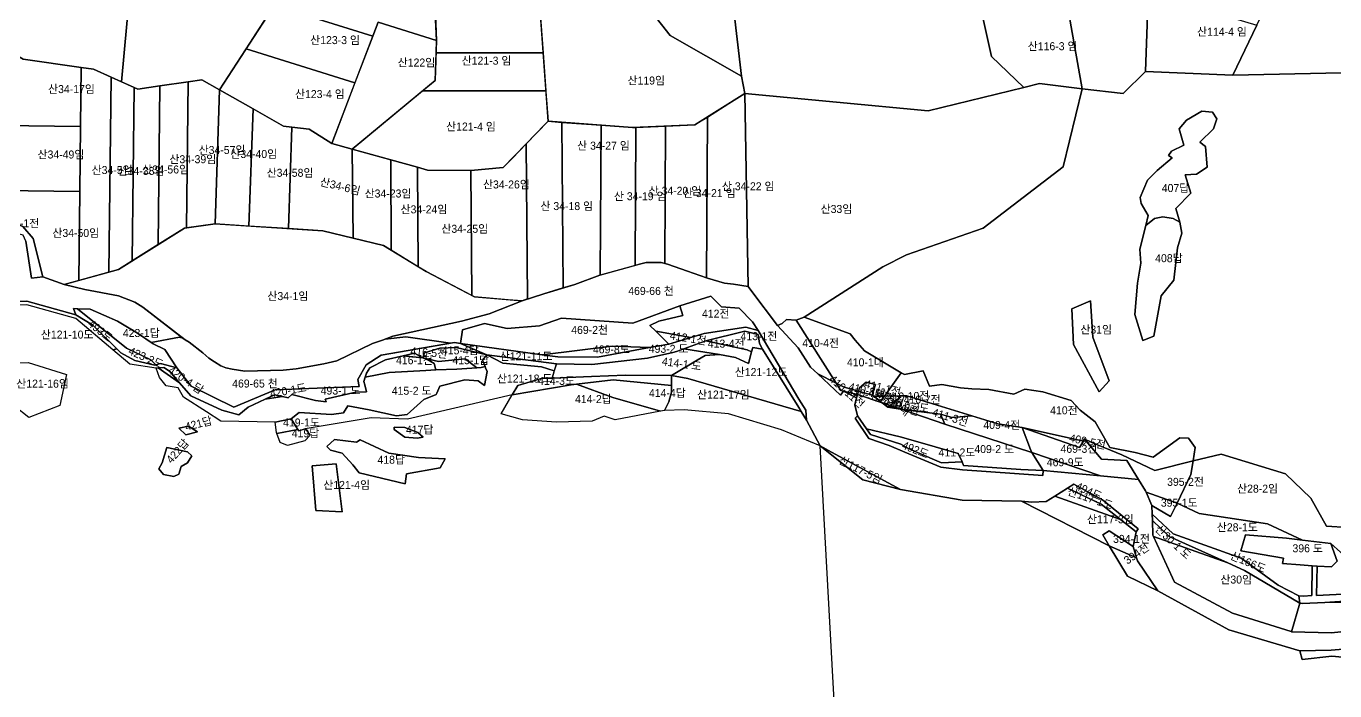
# Model space of a CAD drawing. Header units: metres. Extents: x 245462 to 249549, y 373212 to 377851.
# Drawn here: x 247073 to 247891, y 376159 to 376575 of the extents above; entities that cross this region are included whole.
import ezdxf

# ---------------------------------------------------------------- set-up
doc = ezdxf.new("R2010")
doc.units = ezdxf.units.M
doc.layers.add('00_지번', color=6, linetype='Continuous')
doc.layers.add('00_지적', color=6, linetype='Continuous')
doc.styles.get("Standard").update_dxf_attribs({"font": ''})
doc.styles.get('Standard').set_extended_font_data('Gulim')

msp = doc.modelspace()

# ---------------------------------------------------------------- linework, layer by layer
at = {"layer": '00_지적', "linetype": 'Continuous'}
for points in [[(247173.65, 376686.22), (247181.98, 376701.39), (247185.89, 376705.36), (247195.3, 376701.66), (247212.95, 376688.34), (247226.57, 376686.22), (247256.99, 376678.96), (247242.77, 376610.41), (247194.06, 376535.18), (247182.98, 376541.44), (247174.5, 376540.2), (247156.87, 376537.63), (247142.95, 376535.59), (247140.7, 376536.62), (247132.84, 376540.2), (247139.18, 376610.71), (247173.65, 376686.22)], [(247576.29, 376705.92), (247652.42, 376638.82), (247656.25, 376601.97), (247670.23, 376584.09), (247676.64, 376556.11), (247696.76, 376536.74), (247636.89, 376522.14), (247522.38, 376532.98), (247520.21, 376543.84), (247515.35, 376586.58), (247534.47, 376688.65), (247556.18, 376696.31), (247558.76, 376699.59), (247563.38, 376698.34), (247576.29, 376705.92)], [(247059.83, 376663.26), (247099.08, 376672.67), (247095.71, 376665.73), (247097.09, 376660.42), (247125.63, 376679.39), (247141.8, 376691.59), (247153.68, 376697.83), (247166.23, 376699.93), (247165.14, 376692.4), (247166.55, 376688.93), (247173.65, 376686.22), (247139.18, 376610.71), (247132.84, 376540.2), (247126.33, 376543.16), (247115.38, 376548.16), (247107.65, 376549.24), (247071.36, 376554.34), (247059.23, 376561.53), (247018.87, 376585.46), (247059.83, 376663.26)], [(247527.98, 376688.37), (247534.47, 376688.65), (247515.35, 376586.58), (247520.21, 376543.84), (247475.81, 376569.12), (247456.35, 376593.9), (247459.57, 376601.31), (247453.3, 376621.2), (247448.14, 376629.38), (247441.53, 376638.06), (247434.53, 376651.1), (247435.61, 376661.41), (247435.32, 376665.36), (247447.7, 376667.56), (247470.05, 376664.43), (247504.97, 376676.36), (247510.73, 376682.48), (247527.98, 376688.37)], [(247926.94, 376684.55), (247929.38, 376683.35), (247932.06, 376683.32), (247940.02, 376683.22), (247947.95, 376681.4), (247952.9, 376683.51), (247965.36, 376606.95), (247895.25, 376545.84), (247827.39, 376544.38), (247857.56, 376607.45), (247882.76, 376685.06), (247895.61, 376684.87), (247895.11, 376680.5), (247897.69, 376672.21), (247899.93, 376664.6), (247904.8, 376668.09), (247907.46, 376671.56), (247917.88, 376676.48), (247926.94, 376684.55)], [(247409.37, 376663.41), (247417.18, 376665.67), (247418.14, 376647.58), (247422.3, 376640.24), (247421.83, 376635.41), (247423.99, 376630.68), (247431.32, 376630.78), (247446.82, 376618.28), (247449.94, 376613.41), (247456.35, 376593.9), (247475.81, 376569.12), (247520.21, 376543.84), (247522.38, 376532.98), (247491.2, 376513.22), (247452.28, 376511.62), (247399.38, 376515.5), (247393.59, 376596.2), (247409.37, 376663.41)], [(247725.77, 376578.15), (247721.77, 376623.06), (247774.45, 376593.76), (247772.81, 376546.7), (247758.82, 376532.86), (247733.23, 376535.92), (247725.77, 376578.15)], [(247228.26, 376588), (247242.77, 376610.41), (247329, 376582.13), (247329.71, 376566.1), (247293.17, 376577.45), (247289.82, 376568.67), (247228.26, 376588)], [(247665.75, 376589.81), (247722.74, 376591.06), (247725.77, 376578.15), (247733.23, 376535.92), (247706.52, 376539.13), (247696.76, 376536.74), (247676.64, 376556.11), (247670.23, 376584.09), (247665.75, 376589.81)], [(247778.7, 376594.9), (247842.39, 376575.73), (247827.39, 376544.38), (247772.81, 376546.7), (247774.45, 376593.76), (247778.7, 376594.9)], [(247210.65, 376560.81), (247228.26, 376588), (247289.82, 376568.67), (247278.71, 376539.5), (247210.65, 376560.81)], [(247328.95, 376583.28), (247394.52, 376583.3), (247396.31, 376558.35), (247329.41, 376558.33), (247329.71, 376566.1), (247328.95, 376583.28)], [(247264.26, 376501.6), (247293.17, 376577.45), (247329.71, 376566.1), (247328.75, 376541.04), (247277.04, 376498.05), (247264.26, 376501.6)], [(247059.23, 376561.53), (247071.36, 376554.34), (247107.65, 376549.24), (247107.24, 376512.35), (247058.67, 376512.89), (247059.23, 376561.53)], [(247194.06, 376535.18), (247210.65, 376560.81), (247278.71, 376539.5), (247264.26, 376501.6), (247250.1, 376510.6), (247239.36, 376511.9), (247234.1, 376512.54), (247215.03, 376523.32), (247194.06, 376535.18)], [(247398.01, 376534.57), (247320.94, 376534.55), (247328.75, 376541.04), (247329.41, 376558.33), (247396.31, 376558.35), (247398.01, 376534.57)], [(247107.65, 376549.24), (247115.38, 376548.16), (247126.33, 376543.16), (247124.89, 376421.2), (247106.18, 376415.93), (247106.79, 376471.68), (247107.24, 376512.35), (247107.65, 376549.24)], [(247126.33, 376543.16), (247140.7, 376536.62), (247139.44, 376428.21), (247131, 376422.93), (247124.89, 376421.2), (247126.33, 376543.16)], [(247899.1, 376261.43), (247885.98, 376262.25), (247876.14, 376279.91), (247860.33, 376295.1), (247820, 376307.25), (247802.58, 376303.25), (247803.9, 376311.48), (247799.68, 376317.29), (247794.25, 376317.5), (247777.59, 376305.49), (247766.41, 376308.46), (247750.46, 376311.49), (247741.23, 376327.57), (247732.05, 376334.77), (247726.42, 376340.92), (247708.65, 376346.37), (247697.31, 376347.96), (247690.43, 376344.86), (247674.92, 376347.88), (247664.18, 376348.16), (247657.09, 376348.74), (247645.55, 376350.96), (247637.79, 376349.92), (247633.79, 376359.54), (247622.07, 376357.06), (247620.02, 376358.29), (247597.11, 376372.04), (247591.38, 376378.55), (247588.22, 376382.5), (247559.54, 376392.93), (247608.53, 376424.42), (247623.42, 376431.91), (247671.28, 376448.78), (247721.38, 376487.05), (247733.23, 376535.92), (247758.82, 376532.86), (247772.81, 376546.7), (247827.39, 376544.38), (247895.25, 376545.84)], [(247140.7, 376536.62), (247142.95, 376535.59), (247156.87, 376537.63), (247155.78, 376438.43), (247139.44, 376428.21), (247140.7, 376536.62)], [(247156.87, 376537.63), (247174.5, 376540.2), (247173.5, 376448.92), (247172.29, 376448.76), (247155.78, 376438.43), (247156.87, 376537.63)], [(247174.5, 376540.2), (247182.98, 376541.44), (247194.06, 376535.18), (247191.3, 376451.39), (247173.5, 376448.92), (247174.5, 376540.2)], [(247194.06, 376535.18), (247215.03, 376523.32), (247212.43, 376450), (247191.3, 376451.39), (247194.06, 376535.18)], [(247277.04, 376498.05), (247320.94, 376534.55), (247398.01, 376534.57), (247398.04, 376534.21), (247399.38, 376515.5), (247399.38, 376515.5), (247385.77, 376501.46), (247371.42, 376486.66), (247351.06, 376484.73), (247324, 376484.99), (247317.77, 376486.73), (247301.19, 376491.34), (247277.04, 376498.05)], [(247522.38, 376532.98), (247636.89, 376522.14), (247696.76, 376536.74), (247706.52, 376539.13), (247733.23, 376535.92), (247721.38, 376487.05), (247671.28, 376448.78), (247623.42, 376431.91), (247608.53, 376424.42), (247559.54, 376392.93), (247554.44, 376391.14), (247548.5, 376391.58), (247545.62, 376389.03), (247542.9, 376387.76), (247526.69, 376409), (247524.53, 376412.19), (247522.38, 376532.98)], [(247498.51, 376417.57), (247499.04, 376518.19), (247512.32, 376526.61), (247522.38, 376532.98), (247524.53, 376412.19), (247515.33, 376413.6), (247509.7, 376414.22), (247499.14, 376417.35), (247498.51, 376417.57)], [(247215.03, 376523.32), (247234.1, 376512.54), (247239.36, 376511.9), (247237.13, 376448.38), (247212.43, 376450), (247215.03, 376523.32)], [(247472.32, 376426.61), (247472.78, 376512.46), (247481.93, 376512.84), (247491.2, 376513.22), (247495.19, 376515.75), (247499.04, 376518.19), (247498.51, 376417.57), (247473.98, 376426.21), (247472.32, 376426.61)], [(247794.26, 376452.37), (247791.81, 376460.89), (247801.08, 376470.61), (247797.68, 376482.06), (247804.63, 376482.52), (247811.33, 376486.89), (247810.29, 376499.67), (247806.72, 376502.44), (247815.2, 376510.82), (247817.47, 376517.02), (247814.7, 376521.16), (247807.95, 376521.88), (247798.34, 376516.27), (247793.82, 376510.89), (247796.71, 376500.69), (247789.02, 376496.94), (247787.17, 376494.11), (247789.49, 376492.75), (247780.17, 376484.67), (247774.14, 376478.76), (247769.45, 376467.88), (247770.02, 376464.07), (247774.39, 376456.63), (247772.97, 376450.3), (247769.35, 376435.48), (247769.83, 376426.87), (247767.82, 376414.23), (247766.1, 376394.63), (247771.1, 376378.33), (247778.07, 376381.06), (247782.48, 376406.3), (247790.57, 376416.22), (247792.84, 376436.31), (247795.47, 376445.54), (247794.26, 376452.37)], [(247772.97, 376450.3), (247774.39, 376456.63), (247770.02, 376464.07), (247769.45, 376467.88), (247774.14, 376478.76), (247780.17, 376484.67), (247789.49, 376492.75), (247787.17, 376494.11), (247789.02, 376496.94), (247796.71, 376500.69), (247793.82, 376510.89), (247798.34, 376516.27), (247807.95, 376521.88), (247814.7, 376521.16), (247817.47, 376517.02), (247815.2, 376510.82), (247806.72, 376502.44), (247810.29, 376499.67), (247811.33, 376486.89), (247804.63, 376482.52), (247797.68, 376482.06), (247801.08, 376470.61), (247791.81, 376460.89), (247794.26, 376452.37), (247790.17, 376454.79), (247783.53, 376455.67), (247778.44, 376454.8), (247772.97, 376450.3)], [(247058.67, 376512.89), (247107.24, 376512.35), (247106.79, 376471.68), (247058.2, 376472.22), (247058.67, 376512.89)], [(247239.36, 376511.9), (247250.1, 376510.6), (247264.26, 376501.6), (247277.04, 376498.05), (247277.55, 376442.38), (247258.7, 376446.96), (247237.13, 376448.38), (247239.36, 376511.9)], [(247408.86, 376411.27), (247396.83, 376407.68), (247383.19, 376403.21), (247386.58, 376404.39), (247385.77, 376501.46), (247397.46, 376513.52), (247399.38, 376515.5), (247408.02, 376514.87), (247408.86, 376411.27)], [(247408.86, 376411.27), (247408.02, 376514.87), (247432.57, 376513.07), (247432.06, 376419.34), (247431.77, 376419.26), (247416.17, 376413.44), (247408.86, 376411.27)], [(247453.9, 376425.34), (247432.06, 376419.34), (247432.57, 376513.07), (247452.28, 376511.62), (247454.35, 376511.7), (247453.9, 376425.34)], [(247472.32, 376426.61), (247470.06, 376427.16), (247460.72, 376427.15), (247456.58, 376426.08), (247453.9, 376425.34), (247454.35, 376511.7), (247472.78, 376512.46), (247472.32, 376426.61)], [(247351.71, 376406.59), (247351.06, 376484.73), (247371.42, 376486.66), (247377.12, 376492.53), (247385.77, 376501.46), (247386.58, 376404.39), (247383.19, 376403.21), (247374.49, 376403.94), (247353.42, 376405.69), (247351.71, 376406.59)], [(247277.04, 376498.05), (247301.19, 376491.34), (247301.33, 376434.85), (247296.51, 376437.77), (247277.55, 376442.38), (247277.04, 376498.05)], [(247301.19, 376491.34), (247317.77, 376486.73), (247318.29, 376424.57), (247301.33, 376434.85), (247301.19, 376491.34)], [(247351.06, 376484.73), (247351.71, 376406.59), (247323.29, 376421.54), (247318.29, 376424.57), (247317.77, 376486.73), (247324, 376484.99), (247351.06, 376484.73)], [(247052.69, 376431.87), (247052.51, 376468.04), (247061.04, 376467.58), (247067.62, 376462.52), (247067.52, 376451.26), (247071.22, 376449.66), (247077.52, 376442.28), (247083.59, 376418.18), (247076.49, 376417.34), (247073.04, 376440.53), (247071.42, 376444.2), (247068.11, 376445.22), (247056.42, 376430.39), (247052.69, 376431.87)], [(247106.79, 376471.68), (247106.18, 376415.93), (247097.08, 376413.36), (247083.59, 376418.18), (247077.52, 376442.28), (247071.22, 376449.66), (247067.52, 376451.26), (247067.62, 376462.52), (247061.04, 376467.58), (247058.15, 376467.74), (247058.2, 376472.22), (247106.79, 376471.68)], [(247772.97, 376450.3), (247778.44, 376454.8), (247783.53, 376455.67), (247790.17, 376454.79), (247794.26, 376452.37), (247795.47, 376445.54), (247792.84, 376436.31), (247790.57, 376416.22), (247782.48, 376406.3), (247778.07, 376381.06), (247771.1, 376378.33), (247766.1, 376394.63), (247767.82, 376414.23), (247769.83, 376426.87), (247769.35, 376435.48), (247772.97, 376450.3)], [(247383.19, 376403.21), (247362.68, 376395.03), (247345.28, 376390.43), (247302.4, 376381.11), (247295.97, 376378.66), (247289.66, 376376.54), (247267.3, 376365.71), (247259.2, 376363.77), (247242.02, 376360.7), (247233.88, 376359.94), (247209.98, 376359.29), (247201.94, 376360.51), (247197.99, 376361.32), (247194.86, 376362.52), (247190.97, 376365.16), (247187.38, 376367.37), (247183.57, 376370.68), (247175.18, 376377.38), (247172.64, 376378.74), (247146.21, 376399.37), (247141.25, 376402.38), (247130.93, 376406.26), (247109.82, 376410.31), (247097.08, 376413.36), (247131, 376422.93), (247172.29, 376448.76), (247191.3, 376451.39), (247258.7, 376446.96), (247296.51, 376437.77), (247323.29, 376421.54), (247353.42, 376405.69), (247383.19, 376403.21)], [(247073.04, 376440.53), (247076.49, 376417.34), (247083.59, 376418.18), (247097.08, 376413.36), (247109.82, 376410.31), (247130.93, 376406.26), (247141.25, 376402.38), (247146.21, 376399.37), (247171.07, 376379.97), (247168.98, 376380.5), (247151.37, 376377.16)], [(247338.39, 376376.74), (247310.58, 376380.8), (247297.59, 376379.28), (247302.4, 376381.11), (247345.28, 376390.43), (247362.68, 376395.03), (247383.19, 376403.21), (247396.83, 376407.68), (247416.17, 376413.44), (247431.77, 376419.26), (247456.58, 376426.08), (247460.72, 376427.15), (247470.06, 376427.16), (247473.98, 376426.21), (247499.14, 376417.35), (247509.7, 376414.22), (247515.33, 376413.6), (247524.53, 376412.19), (247526.69, 376409), (247542.9, 376387.76), (247555.73, 376373.79), (247563.34, 376361.82), (247567.94, 376357.54), (247582.19, 376344.28), (247584.05, 376346.74), (247592.25, 376342.63), (247591.04, 376338.21), (247592.73, 376331.38), (247591.25, 376329.82), (247599.82, 376317.08), (247612.6, 376312.68), (247622.35, 376308.65), (247644.89, 376299.22), (247658.35, 376297.53), (247708.72, 376294.08), (247708.77, 376297.13), (247744.69, 376293.71), (247768.4, 376291.46), (247772.86, 376284.3), (247773.15, 376283.62), (247776.82, 376275.22), (247777.01, 376269.72), (247777.14, 376265.86), (247777.46, 376256.76), (247790.91, 376227.29), (247827.09, 376207.91), (247863.8, 376196.33), (247864.06, 376196.32), (247888.95, 376195.53), (247931.76, 376200.17)], [(247130, 376373.11), (247127.49, 376372.63), (247104.25, 376392.2), (247073.55, 376400.77), (247057.28, 376400.47), (247056.19, 376400.2), (247046.38, 376396.71), (247030.6, 376388.63), (247029.18, 376390.1), (247045.28, 376398.3), (247056.19, 376402.22), (247057.55, 376402.67), (247073.63, 376402.97), (247104.22, 376394.49), (247114.98, 376387.92), (247130, 376373.11)], [(247151.37, 376377.16), (247142.81, 376382.94), (247130.37, 376390.61), (247113.19, 376398.07), (247105.36, 376398.32), (247102.84, 376398.4), (247104.22, 376394.49), (247073.63, 376402.97), (247057.55, 376402.67)], [(247903.85, 376185.96), (247888.91, 376184.72), (247869.31, 376184.43), (247824.88, 376197.47), (247780.42, 376221.95), (247767.88, 376240.53), (247767.24, 376242.55), (247765, 376249.62), (247766.95, 376258.73), (247768.28, 376260.66), (247745.97, 376278.78), (247728.04, 376288.54), (247724.07, 376286.07), (247716.06, 376281.01), (247710.81, 376277.7), (247701.85, 376277.33), (247695.38, 376277.92), (247658.27, 376278.66), (247619.64, 376285.33), (247576.62, 376308.65), (247569.54, 376312.59), (247560.84, 376328.56), (247560.52, 376334.8), (247556.19, 376341.65), (247530.65, 376384.73), (247527.15, 376390.01), (247518.88, 376398.58), (247507.79, 376399.56), (247501.16, 376406.07), (247481.86, 376400.03), (247452.31, 376389.34), (247407.81, 376392.37), (247394.05, 376387.63), (247373.84, 376386), (247359.72, 376389.16), (247346, 376385.02), (247344.7, 376376.64), (247340.87, 376377.18), (247338.39, 376376.74)], [(247481.86, 376400.03), (247501.16, 376406.07), (247507.79, 376399.56), (247518.88, 376398.58), (247527.15, 376390.01), (247530.65, 376384.73), (247523.01, 376386.72), (247496.99, 376382.75), (247488.6, 376380.27), (247466.72, 376384.19), (247462.98, 376387.88), (247468.61, 376390.42), (247483.66, 376394.09), (247481.86, 376400.03)], [(247743.88, 376346.26), (247750.02, 376353.17), (247739.94, 376380.52), (247738.45, 376403.28), (247726.75, 376398.26), (247727.81, 376375.9), (247743.88, 376346.26)], [(247743.88, 376346.26), (247727.81, 376375.9), (247726.75, 376398.26), (247738.45, 376403.28), (247739.94, 376380.52), (247750.02, 376353.17), (247743.88, 376346.26)], [(247105.36, 376398.32), (247135.9, 376373.55), (247151.18, 376366.3), (247154.2, 376363.22), (247153.69, 376363.09), (247141.1, 376365.93), (247132.49, 376370.66), (247114.98, 376387.92), (247104.22, 376394.49), (247102.84, 376398.4), (247105.36, 376398.32)], [(247154.2, 376363.22), (247151.18, 376366.3), (247135.9, 376373.55), (247105.36, 376398.32), (247113.19, 376398.07), (247130.37, 376390.61), (247142.81, 376382.94), (247152.52, 376376.38), (247159.86, 376372.75), (247167.36, 376361.36), (247157.27, 376364.06), (247154.2, 376363.22)], [(247481.86, 376400.03), (247483.66, 376394.09), (247468.61, 376390.42), (247462.98, 376387.88), (247466.72, 376384.19), (247474.83, 376376.19), (247462.72, 376373.97), (247439.46, 376374.93), (247395.69, 376369.52), (247344.7, 376376.64), (247346, 376385.02), (247359.72, 376389.16), (247373.84, 376386), (247394.05, 376387.63), (247407.81, 376392.37), (247452.31, 376389.34), (247481.86, 376400.03)], [(247361.11, 376369.54), (247344.7, 376376.64), (247395.69, 376369.52), (247405.53, 376368.15), (247430.32, 376368.04), (247462.72, 376373.97), (247474.83, 376376.19), (247488.6, 376380.27), (247496.99, 376382.75), (247523.01, 376386.72), (247530.65, 376384.73), (247556.19, 376341.65), (247560.52, 376334.8), (247560.84, 376328.56), (247557.59, 376334.11), (247556.19, 376336.51), (247533.49, 376373.03), (247531.61, 376376.59), (247530.72, 376382.21), (247522.44, 376384.2), (247498.07, 376378.32), (247484.19, 376373.19), (247479.68, 376371.52), (247477.45, 376371.01), (247461.57, 376367.42), (247426.78, 376363.39), (247404.65, 376363.92), (247361.11, 376369.54)], [(247542.9, 376387.76), (247545.62, 376389.03), (247548.5, 376391.58), (247554.44, 376391.14), (247579.49, 376351.71), (247567.94, 376357.54), (247563.34, 376361.82), (247555.73, 376373.79), (247542.9, 376387.76)], [(247559.54, 376392.93), (247588.22, 376382.5), (247591.38, 376378.55), (247597.11, 376372.04), (247620.02, 376358.29), (247609.6, 376343.67), (247602.97, 376343.6), (247602.04, 376344.33), (247604.04, 376350.89), (247598.21, 376352.47), (247593.97, 376348.91), (247593.37, 376346.74), (247584.41, 376349.24), (247579.49, 376351.71), (247554.44, 376391.14), (247559.54, 376392.93)], [(247151.37, 376377.16), (247168.98, 376380.5), (247171.07, 376379.97), (247172.64, 376378.74), (247175.18, 376377.38), (247183.57, 376370.68), (247187.38, 376367.37), (247190.97, 376365.16), (247194.86, 376362.52), (247197.99, 376361.32), (247201.94, 376360.51), (247209.98, 376359.29), (247233.88, 376359.94), (247242.02, 376360.7), (247259.2, 376363.77), (247267.3, 376365.71), (247289.66, 376376.54), (247295.97, 376378.66), (247297.59, 376379.28), (247310.58, 376380.8), (247338.39, 376376.74), (247295.16, 376369.17), (247285.69, 376363.12), (247280.43, 376354.05), (247281.28, 376349.59), (247228.85, 376347.51), (247203.12, 376336.65), (247176.42, 376349.83), (247167.36, 376361.36), (247159.86, 376372.75), (247152.52, 376376.38), (247151.37, 376377.16)], [(247466.72, 376384.19), (247488.6, 376380.27), (247474.83, 376376.19), (247466.72, 376384.19)], [(247498.07, 376378.32), (247523.76, 376372.56), (247526.62, 376371.37), (247524.77, 376364.12), (247516.48, 376367.8), (247506.49, 376369.68), (247484.19, 376373.19), (247498.07, 376378.32)], [(247498.07, 376378.32), (247522.44, 376384.2), (247530.72, 376382.21), (247531.61, 376376.59), (247533.49, 376373.03), (247527.32, 376374.1), (247526.62, 376371.37), (247523.76, 376372.56), (247498.07, 376378.32)], [(247127.49, 376372.63), (247130, 376373.11), (247132.49, 376370.66), (247141.1, 376365.93), (247153.69, 376363.09), (247154.2, 376363.22), (247157.27, 376364.06), (247167.36, 376361.36), (247176.42, 376349.83), (247203.12, 376336.65), (247228.85, 376347.51), (247281.28, 376349.59), (247280.43, 376354.05), (247285.69, 376363.12), (247295.16, 376369.17), (247340.87, 376377.18), (247344.7, 376376.64), (247361.11, 376369.54), (247341.96, 376373.98), (247331.73, 376373.62), (247322.18, 376370.73), (247321.05, 376367.57), (247315.88, 376370.44), (247308.84, 376368.82), (247297.86, 376366.29), (247288.05, 376361.29), (247285.85, 376358), (247285.13, 376355.51), (247284.35, 376352.84), (247284.84, 376350.74), (247285.89, 376346.26), (247279.17, 376346.13), (247260.08, 376341.7), (247260.68, 376339.99), (247254.16, 376340.88), (247239.34, 376344.55), (247237.08, 376342.57), (247233.43, 376343.35), (247228.4, 376344.44), (247222.58, 376341.74), (247211.94, 376336.8), (247206.24, 376331.92), (247195.45, 376334.85), (247176.11, 376343.77), (247169.04, 376351.91), (247162.76, 376359.16), (247159.18, 376361.44), (247155.82, 376361.23), (247154.44, 376361.15), (247138.08, 376363.72), (247127.49, 376372.63)], [(247321.05, 376367.57), (247308.84, 376368.82), (247315.88, 376370.44), (247321.05, 376367.57)], [(247321.05, 376367.57), (247322.18, 376370.73), (247331.73, 376373.62), (247341.96, 376373.98), (247361.11, 376369.54), (247358.43, 376366.22), (247360.03, 376362.21), (247357.5, 376361.45), (247354.81, 376361.3), (247347.59, 376367.05), (247330.85, 376365.25), (247321.05, 376367.57)], [(247395.69, 376369.52), (247439.46, 376374.93), (247462.72, 376373.97), (247430.32, 376368.04), (247405.53, 376368.15), (247395.69, 376369.52)], [(247484.19, 376373.19), (247506.49, 376369.68), (247497.5, 376369.03), (247492.67, 376366.17), (247476.56, 376356.62), (247447.75, 376356.77), (247426.58, 376355.83), (247401.89, 376354.9), (247404.65, 376363.92), (247426.78, 376363.39), (247461.57, 376367.42), (247477.45, 376371.01), (247479.68, 376371.52), (247484.19, 376373.19)], [(247526.62, 376371.37), (247527.32, 376374.1), (247533.49, 376373.03), (247556.19, 376336.51), (247557.59, 376334.11), (247486.84, 376354.66), (247476.56, 376356.62), (247492.67, 376366.17), (247497.5, 376369.03), (247506.49, 376369.68), (247516.48, 376367.8), (247524.77, 376364.12), (247526.62, 376371.37)], [(247098.52, 376357.13), (247094.25, 376337.85), (247074.87, 376330.2), (247056.7, 376344.52), (247052.9, 376338.69), (247044.28, 376351.91), (247045.66, 376357.56), (247046.24, 376363.65), (247074.51, 376364.58), (247098.52, 376357.13)], [(247360.03, 376362.21), (247360.39, 376361.3), (247361.3, 376359.01), (247359.6, 376350.28), (247355.79, 376353.14), (247347.36, 376353.84), (247331.82, 376349.89), (247329.88, 376345.53), (247329.45, 376344.57), (247321.7, 376341.57), (247311.43, 376332.19), (247304.67, 376331.3), (247287.57, 376335.15), (247274.29, 376337.5), (247271.46, 376333.29), (247264.13, 376332.08), (247243.9, 376333.39), (247238.76, 376329.35), (247228.85, 376327.35), (247194.97, 376327.91), (247185.98, 376333.72), (247171.59, 376343.01), (247168.14, 376348.78), (247160.69, 376349.97), (247156.48, 376355.2), (247154.44, 376361.15), (247155.82, 376361.23), (247169.04, 376351.91), (247176.11, 376343.77), (247195.45, 376334.85), (247206.24, 376331.92), (247211.94, 376336.8), (247222.58, 376341.74), (247233.43, 376343.35), (247237.08, 376342.57), (247239.34, 376344.55), (247254.16, 376340.88), (247260.68, 376339.99), (247260.08, 376341.7), (247279.17, 376346.13), (247285.89, 376346.26), (247284.84, 376350.74), (247284.35, 376352.84), (247285.13, 376355.51), (247300.09, 376358.33), (247322.93, 376359.65), (247329.22, 376360.17), (247342.35, 376360.6), (247354.81, 376361.3), (247357.5, 376361.45), (247360.03, 376362.21)], [(247403.31, 376359.53), (247401.89, 376354.9), (247395.87, 376354.84), (247380.46, 376350.27), (247377.05, 376344.37), (247311.57, 376329.28), (247288.8, 376329.98), (247247.55, 376323.27), (247243.57, 376321.99), (247243.03, 376322.81), (247238.76, 376329.35), (247243.9, 376333.39), (247264.13, 376332.08), (247271.46, 376333.29), (247274.29, 376337.5), (247287.57, 376335.15), (247304.67, 376331.3), (247311.43, 376332.19), (247321.7, 376341.57), (247329.45, 376344.57), (247329.88, 376345.53), (247331.82, 376349.89), (247347.36, 376353.84), (247355.79, 376353.14), (247359.6, 376350.28), (247361.3, 376359.01), (247360.39, 376361.3), (247360.03, 376362.21), (247358.43, 376366.22), (247361.11, 376369.54), (247371.23, 376364.19), (247395.26, 376361.99), (247403.31, 376359.53)], [(247321.05, 376367.57), (247325.05, 376365.93), (247328.22, 376364.1), (247329.22, 376360.17), (247322.93, 376359.65), (247300.09, 376358.33), (247285.13, 376355.51), (247285.85, 376358), (247288.05, 376361.29), (247297.86, 376366.29), (247308.84, 376368.82), (247321.05, 376367.57)], [(247354.81, 376361.3), (247342.35, 376360.6), (247329.22, 376360.17), (247328.22, 376364.1), (247325.05, 376365.93), (247321.05, 376367.57), (247330.85, 376365.25), (247347.59, 376367.05), (247354.81, 376361.3)], [(247403.31, 376359.53), (247395.26, 376361.99), (247371.23, 376364.19), (247361.11, 376369.54), (247404.65, 376363.92), (247403.31, 376359.53)], [(247155.82, 376361.23), (247159.18, 376361.44), (247162.76, 376359.16), (247169.04, 376351.91), (247155.82, 376361.23)], [(247476.56, 376356.62), (247476.59, 376350.19), (247440.11, 376353.81), (247417.11, 376351.07), (247413.76, 376350.67), (247377.05, 376344.37), (247380.46, 376350.27), (247395.87, 376354.84), (247401.89, 376354.9), (247426.58, 376355.83), (247447.75, 376356.77), (247476.56, 376356.62)], [(247476.59, 376350.19), (247476.6, 376346.15), (247474.85, 376340.1), (247472.08, 376334.62), (247469.68, 376334.16), (247439.97, 376342.68), (247417.11, 376351.07), (247440.11, 376353.81), (247476.59, 376350.19)], [(247476.59, 376350.19), (247476.56, 376356.62), (247486.84, 376354.66), (247557.59, 376334.11), (247560.84, 376328.56), (247569.54, 376312.59), (247545.39, 376322.52), (247512.17, 376332.56), (247484.45, 376335.15), (247472.08, 376334.62), (247474.85, 376340.1), (247476.6, 376346.15), (247476.59, 376350.19)], [(247579.49, 376351.71), (247582.37, 376347.16), (247584.05, 376346.74), (247582.19, 376344.28), (247567.94, 376357.54), (247579.49, 376351.71)], [(247802.58, 376303.25), (247778.59, 376297.1), (247758, 376306.93), (247739.32, 376314.54), (247734.52, 376316.84), (247733.99, 376315.44), (247695.68, 376324.11), (247680.57, 376326.29), (247664.18, 376331.33), (247623.54, 376343.81), (247619.1, 376343.77), (247609.6, 376343.67), (247620.02, 376358.29), (247622.07, 376357.06), (247633.79, 376359.54), (247637.79, 376349.92), (247645.55, 376350.96), (247657.09, 376348.74), (247664.18, 376348.16), (247674.92, 376347.88), (247690.43, 376344.86), (247697.31, 376347.96), (247708.65, 376346.37), (247726.42, 376340.92), (247732.05, 376334.77), (247741.23, 376327.57), (247750.46, 376311.49), (247766.41, 376308.46), (247777.59, 376305.49), (247794.25, 376317.5), (247799.68, 376317.29), (247803.9, 376311.48), (247802.58, 376303.25)], [(247377.05, 376344.37), (247413.76, 376350.67), (247417.11, 376351.07), (247439.97, 376342.68), (247469.68, 376334.16), (247441.3, 376328.72), (247434.4, 376331.08), (247427.01, 376327.94), (247404.64, 376327.44), (247383.43, 376328.76), (247370.16, 376332.47), (247377.05, 376344.37)], [(247593.37, 376346.74), (247592.78, 376344.58), (247584.05, 376346.74), (247582.37, 376347.16), (247579.49, 376351.71), (247584.41, 376349.24), (247593.37, 376346.74)], [(247592.78, 376344.58), (247592.25, 376342.63), (247584.05, 376346.74), (247592.78, 376344.58)], [(247593.37, 376346.74), (247602.04, 376344.33), (247602.97, 376343.6), (247607.18, 376340.27), (247608.14, 376339.52), (247592.78, 376344.58), (247593.37, 376346.74)], [(247593.37, 376346.74), (247593.97, 376348.91), (247598.21, 376352.47), (247604.04, 376350.89), (247602.04, 376344.33), (247593.37, 376346.74)], [(247233.43, 376343.35), (247222.58, 376341.74), (247228.4, 376344.44), (247233.43, 376343.35)], [(247592.78, 376344.58), (247608.14, 376339.52), (247611.77, 376336.65), (247620.7, 376335.21), (247647.46, 376326.17), (247701.73, 376308.33), (247708.77, 376297.13), (247694.88, 376297.84), (247659.1, 376300.26), (247658.12, 376302.44), (247655.7, 376307.83), (247634.86, 376313.8), (247619.43, 376318.14), (247598.44, 376323.08), (247592.73, 376331.38), (247591.04, 376338.21), (247592.25, 376342.63), (247592.78, 376344.58)], [(247609.6, 376343.67), (247607.18, 376340.27), (247602.97, 376343.6), (247609.6, 376343.67)], [(247609.6, 376343.67), (247619.1, 376343.77), (247619.4, 376343.06), (247613.14, 376337.8), (247608.14, 376339.52), (247607.18, 376340.27), (247609.6, 376343.67)], [(247608.14, 376339.52), (247613.14, 376337.8), (247611.77, 376336.65), (247608.14, 376339.52)], [(247613.14, 376337.8), (247620.7, 376335.21), (247611.77, 376336.65), (247613.14, 376337.8)], [(247619.1, 376343.77), (247623.54, 376343.81), (247664.18, 376331.33), (247651.95, 376330.22), (247644.72, 376332.25), (247620.7, 376335.21), (247613.14, 376337.8), (247619.4, 376343.06), (247619.1, 376343.77)], [(247228.85, 376327.35), (247238.76, 376329.35), (247243.03, 376322.81), (247229.8, 376320.34), (247229.6, 376320.88), (247228.85, 376327.35)], [(247598.44, 376323.08), (247600.86, 376319.57), (247619.95, 376313.61), (247624.73, 376310.91), (247630.39, 376308.3), (247645.2, 376302.01), (247658.12, 376302.44), (247659.1, 376300.26), (247694.88, 376297.84), (247708.77, 376297.13), (247708.72, 376294.08), (247658.35, 376297.53), (247644.89, 376299.22), (247622.35, 376308.65), (247612.6, 376312.68), (247599.82, 376317.08), (247591.25, 376329.82), (247592.73, 376331.38), (247598.44, 376323.08)], [(247644.72, 376332.25), (247647.46, 376326.17), (247620.7, 376335.21), (247644.72, 376332.25)], [(247664.18, 376331.33), (247680.57, 376326.29), (247695.68, 376324.11), (247700.91, 376310.18), (247701.73, 376308.33), (247647.46, 376326.17), (247644.72, 376332.25), (247651.95, 376330.22), (247664.18, 376331.33)], [(247172.93, 376319.45), (247180.25, 376321.4), (247174.59, 376324.78), (247168.75, 376323.51), (247172.93, 376319.45)], [(247172.93, 376319.45), (247168.75, 376323.51), (247174.59, 376324.78), (247180.25, 376321.4), (247172.93, 376319.45)], [(247243.03, 376322.81), (247243.57, 376321.99), (247247.55, 376323.27), (247250.64, 376319.16), (247247.39, 376315.73), (247236.51, 376312.78), (247231.94, 376314.6), (247229.8, 376320.34), (247243.03, 376322.81)], [(247317.61, 376317.43), (247321.4, 376318.01), (247318.07, 376320.88), (247309.98, 376324.07), (247303.21, 376324.28), (247303.15, 376322.85), (247309.8, 376317.91), (247317.61, 376317.43)], [(247317.61, 376317.43), (247309.8, 376317.91), (247303.15, 376322.85), (247303.21, 376324.28), (247309.98, 376324.07), (247318.07, 376320.88), (247321.4, 376318.01), (247317.61, 376317.43)], [(247598.44, 376323.08), (247619.43, 376318.14), (247634.86, 376313.8), (247655.7, 376307.83), (247658.12, 376302.44), (247645.2, 376302.01), (247630.39, 376308.3), (247624.73, 376310.91), (247619.95, 376313.61), (247600.86, 376319.57), (247598.44, 376323.08)], [(247733.99, 376315.44), (247731.63, 376311.52), (247695.68, 376324.11), (247733.99, 376315.44)], [(247733.99, 376315.44), (247734.52, 376316.84), (247745.29, 376304.31), (247761.04, 376303.29), (247768.4, 376291.46), (247744.69, 376293.71), (247701.73, 376308.33), (247700.91, 376310.18), (247695.68, 376324.11), (247731.63, 376311.52), (247733.99, 376315.44)], [(247310.03, 376288.68), (247281.3, 376295.7), (247277.39, 376300.57), (247270.76, 376307.95), (247263.35, 376309.89), (247261.05, 376312.21), (247266.01, 376316.59), (247279.75, 376314.85), (247282.03, 376316.34), (247299.94, 376307.98), (247318.43, 376305.28), (247335.08, 376304.32), (247331.89, 376298.8), (247310.84, 376294.96), (247310.03, 376288.68)], [(247310.03, 376288.68), (247310.84, 376294.96), (247331.89, 376298.8), (247335.08, 376304.32), (247318.43, 376305.28), (247299.94, 376307.98), (247282.03, 376316.34), (247279.75, 376314.85), (247266.01, 376316.59), (247261.05, 376312.21), (247263.35, 376309.89), (247270.76, 376307.95), (247277.39, 376300.57), (247281.3, 376295.7), (247310.03, 376288.68)], [(247569.54, 376312.59), (247576.62, 376308.65), (247619.64, 376285.33), (247596.17, 376291.23), (247569.54, 376312.59)], [(247569.54, 376312.59), (247596.17, 376291.23), (247619.64, 376285.33), (247658.27, 376278.66), (247695.38, 376277.92), (247750.15, 376250.07), (247761.5, 376230.96), (247780.42, 376221.95), (247824.88, 376197.47), (247869.31, 376184.43), (247870.64, 376178.94), (247889.23, 376180.99), (247911.6, 376178.88)], [(247908.23, 375959.51), (247849.82, 375971.55), (247783.33, 375968.41), (247715.92, 375980.29), (247670.96, 376011.89), (247627.14, 376068.3), (247671.82, 376102.52), (247676.74, 376122.55), (247650.57, 376127.71), (247579.86, 376122.69), (247569.54, 376312.59)], [(247802.58, 376303.25), (247801.2, 376294.57), (247792.52, 376276.75), (247773.15, 376283.62), (247772.86, 376284.3), (247768.4, 376291.46), (247761.04, 376303.29), (247745.29, 376304.31), (247734.52, 376316.84), (247739.32, 376314.54), (247758, 376306.93), (247778.59, 376297.1), (247802.58, 376303.25)], [(247165.56, 376293.43), (247158.99, 376294.53), (247156.09, 376298.19), (247158.24, 376301.97), (247161.24, 376311.41), (247174.03, 376308.78), (247176.73, 376306.36), (247174.12, 376301.87), (247170.2, 376299.59), (247168.57, 376294.9), (247165.56, 376293.43)], [(247165.56, 376293.43), (247168.57, 376294.9), (247170.2, 376299.59), (247174.12, 376301.87), (247176.73, 376306.36), (247174.03, 376308.78), (247161.24, 376311.41), (247158.24, 376301.97), (247156.09, 376298.19), (247158.99, 376294.53), (247165.56, 376293.43)], [(247701.73, 376308.33), (247744.69, 376293.71), (247708.77, 376297.13), (247701.73, 376308.33)], [(247792.52, 376276.75), (247801.2, 376294.57), (247802.58, 376303.25), (247820, 376307.25), (247860.33, 376295.1), (247876.14, 376279.91), (247885.98, 376262.25), (247899.1, 376261.43), (247914.85, 376260.78), (247904.66, 376252.91), (247905.33, 376249.08), (247942.09, 376247.08), (247944.56, 376244.94), (247950.69, 376239.61), (247952.82, 376237.76), (247900.65, 376240.56), (247888.63, 376251.43), (247870.93, 376253.49), (247849.05, 376263.69), (247806.41, 376270.33), (247792.52, 376276.75)], [(247270.67, 376271.25), (247254.27, 376272.11), (247252.06, 376300), (247267.05, 376301.25), (247270.67, 376271.25)], [(247270.67, 376271.25), (247267.05, 376301.25), (247252.06, 376300), (247254.27, 376272.11), (247270.67, 376271.25)], [(247757.1, 376266.47), (247745, 376275.98), (247724.07, 376286.07), (247728.04, 376288.54), (247745.97, 376278.78), (247768.28, 376260.66), (247766.95, 376258.73), (247757.1, 376266.47)], [(247716.06, 376281.01), (247757.1, 376266.47), (247766.95, 376258.73), (247765, 376249.62), (247750.1, 376259.37), (247746.15, 376256.8), (247750.15, 376250.07), (247695.38, 376277.92), (247701.85, 376277.33), (247710.81, 376277.7), (247716.06, 376281.01)], [(247716.06, 376281.01), (247724.07, 376286.07), (247745, 376275.98), (247757.1, 376266.47), (247716.06, 376281.01)], [(247792.52, 376276.75), (247788.47, 376268.44), (247776.82, 376275.22), (247773.15, 376283.62), (247792.52, 376276.75)], [(247777.01, 376269.72), (247776.82, 376275.22), (247788.47, 376268.44), (247792.52, 376276.75), (247806.41, 376270.33), (247849.05, 376263.69), (247870.93, 376253.49), (247860.94, 376254.9), (247835.26, 376256.86), (247832.38, 376246.87), (247859.09, 376242.22), (247858.34, 376238.88), (247869.54, 376238.11), (247876.92, 376237.6), (247876.7, 376218.91), (247871.45, 376218.46), (247868.71, 376218.75), (247855.65, 376225.35), (247832.68, 376242.22), (247790.12, 376257.6), (247777.01, 376269.72)], [(247777.14, 376265.86), (247777.01, 376269.72), (247790.12, 376257.6), (247832.68, 376242.22), (247855.65, 376225.35), (247868.71, 376218.75), (247869.33, 376214.12), (247834.71, 376234.56), (247824.15, 376239.31), (247787.62, 376255.77), (247777.14, 376265.86)], [(247777.87, 376255.87), (247777.46, 376256.76), (247777.14, 376265.86), (247787.62, 376255.77), (247824.15, 376239.31), (247777.87, 376255.87)], [(247750.15, 376250.07), (247746.15, 376256.8), (247750.1, 376259.37), (247765, 376249.62), (247767.24, 376242.55), (247750.15, 376250.07)], [(247869.33, 376214.12), (247864.06, 376196.32), (247863.8, 376196.33), (247827.09, 376207.91), (247790.91, 376227.29), (247777.87, 376255.87), (247824.15, 376239.31), (247834.71, 376234.56), (247869.33, 376214.12)], [(247835.26, 376256.86), (247860.94, 376254.9), (247870.93, 376253.49), (247888.63, 376251.43), (247892.64, 376240.38), (247889.04, 376236.77), (247880.13, 376237.38), (247876.92, 376237.6), (247869.54, 376238.11), (247858.34, 376238.88), (247859.09, 376242.22), (247832.38, 376246.87), (247835.26, 376256.86)], [(247750.15, 376250.07), (247767.24, 376242.55), (247767.88, 376240.53), (247780.42, 376221.95), (247761.5, 376230.96), (247750.15, 376250.07)], [(247968.99, 376240.98), (247965.72, 376223.37), (247879.57, 376218.84), (247880.13, 376237.38), (247889.04, 376236.77), (247892.64, 376240.38), (247888.63, 376251.43), (247900.65, 376240.56), (247952.82, 376237.76), (247960.62, 376239.31), (247968.99, 376240.98)], [(247956.72, 376219.39), (247884.97, 376214.66), (247870.83, 376214.03), (247869.33, 376214.12), (247868.71, 376218.75), (247871.45, 376218.46), (247876.7, 376218.91), (247876.92, 376237.6), (247880.13, 376237.38), (247879.57, 376218.84), (247965.72, 376223.37)], [(247864.06, 376196.32), (247869.33, 376214.12), (247870.83, 376214.03), (247884.97, 376214.66), (247926.27, 376215.16), (247967.85, 376219.66), (247931.76, 376200.17), (247888.95, 376195.53), (247864.06, 376196.32)], [(247884.97, 376214.66), (247956.72, 376219.39), (247967.85, 376219.66), (247926.27, 376215.16), (247884.97, 376214.66)], [(247951.94, 376178.99), (247952.44, 376177.41), (247933.1, 376175.46), (247920.06, 376179.22), (247911.6, 376178.88), (247889.23, 376180.99), (247870.64, 376178.94), (247869.31, 376184.43), (247888.91, 376184.72), (247903.85, 376185.96), (247933.23, 376190.22), (247935.45, 376191.18), (247934.98, 376181.64), (247940.08, 376182.54), (247951.94, 376178.99)]]:
    msp.add_lwpolyline(points, dxfattribs=at)

# ---------------------------------------------------------------- texts
at = {"layer": '00_지번', "char_height": 5, "attachment_point": 7}
for s, insert in [('산114-4 임', (247805.03, 376568.56)), ('산123-3 임', (247250.74, 376563.34)), ('산116-3 임', (247699.21, 376559.53)), ('산122임', (247305.44, 376549.32)), ('산121-3 임', (247345.4, 376550.47)), ('산119임', (247449.06, 376538.07)), ('산34-17임', (247086.91, 376532.7)), ('산123-4 임', (247241.25, 376529.59)), ('산121-4 임', (247335.7, 376509.28)), ('산 34-27 임', (247417.59, 376497.31)), ('산34-49임', (247080.33, 376491.8)), ('산34-39임', (247162.75, 376488.84)), ('산34-57임', (247181.01, 376494.6)), ('산34-40임', (247200.85, 376492.11)), ('산34-5임', (247114.14, 376482.07)), ('산34-38임', (247130.42, 376481.56)), ('산34-56임', (247145.77, 376482.44)), ('산34-58임', (247223.51, 376480.35)), ('산34-26임', (247358.74, 376473.05)), ('산 34-22 임', (247508.04, 376471.92)), ('407답', (247782.98, 376470.84)), ('산34-23임', (247284.76, 376467.4)), ('산 34-19 임', (247440.55, 376465.7)), ('산 34-20 임', (247462.22, 376469.09)), ('산 34-21 임', (247483.71, 376467.66)), ('산34-24임', (247307.2, 376457.47)), ('산 34-18 임', (247394.64, 376459.53)), ('산33임', (247569.74, 376457.74)), ('424-1전', (247058.39, 376448.81)), ('산34-50임', (247089.6, 376442.71)), ('산34-25임', (247332.7, 376445.32)), ('408답', (247778.85, 376426.96)), ('469-66 천', (247449.53, 376406.52)), ('산34-1임', (247223.98, 376403.24)), ('412전', (247495.61, 376392.29)), ('423-1답', (247133.68, 376380.16)), ('469-2천', (247413.89, 376382.13)), ('산31임', (247732.06, 376382.28)), ('산121-10도', (247082.4, 376379.22)), ('413-4전', (247499.24, 376373.56)), ('413-1전', (247519.72, 376378.22)), ('410-4전', (247558.29, 376373.94)), ('415-4답', (247333.09, 376369.32)), ('산121-11도', (247369.22, 376365.67)), ('469-8도', (247427.45, 376370.33)), ('493-2 도', (247462.33, 376370.65)), ('416-1천', (247304.39, 376363.17)), ('415-1답', (247339.61, 376363.16)), ('산121-12도', (247516.09, 376355.79)), ('410-1대', (247586.21, 376361.74)), ('산121-16임', (247067.03, 376348.46)), ('469-65 천', (247202, 376348.61)), ('산121-18 도', (247367.42, 376351.71)), ('414-3도', (247393.24, 376350.58)), ('493-1 도', (247257.29, 376344.54)), ('415-2 도', (247301.74, 376344.42)), ('414-4답', (247462.45, 376342.64)), ('산121-17임', (247492.54, 376341.66)), ('414-2답', (247416.25, 376338.87)), ('410-7전', (247621.71, 376338.6)), ('410전', (247713.21, 376331.84)), ('419-1도', (247233.83, 376324.59)), ('419답', (247239.23, 376317.47)), ('417답', (247310.6, 376319.69)), ('409-4전', (247671.45, 376322.68)), ('409-2 도', (247665.82, 376307.95)), ('469-3전', (247719.69, 376307.78)), ('418답', (247292.8, 376300.92)), ('411-2도', (247643.46, 376305.92)), ('469-9도', (247711.1, 376299.71)), ('산121-4임', (247258.9, 376285.14)), ('395-2전', (247786.3, 376287.12)), ('산28-2임', (247830.03, 376282.81)), ('395-1도', (247782.39, 376274.4)), ('산117-3임', (247736.18, 376263.67)), ('산28-1도', (247817.37, 376258.72)), ('394-1전', (247752.53, 376251.44)), ('396 도', (247864.66, 376245.9)), ('산30임', (247819.56, 376225.95))]:
    msp.add_mtext(s, dxfattribs=dict(at, insert=insert))
for s, insert, rotation in [('산34-6임', (247256.34, 376475.09), 346), ('493도', (247111.36, 376387.9), 321), ('412-1전', (247475.18, 376378.87), 351), ('423-2도', (247136.65, 376370.03), 336), ('416-5천', (247313.17, 376369.01), 355), ('414-1 도', (247470.31, 376363.1), 352), ('420-4 답', (247161.17, 376358.22), 326), ('410-11전', (247574.38, 376353.28), 318), ('420-1도', (247226.12, 376342.62), 10), ('410-5전', (247586.25, 376344.76), 346), ('410-8대', (247586.68, 376346.82), 347), ('411-1전', (247596.77, 376348.77), 346), ('411-5전', (247598.9, 376343.4), 343), ('410-9대', (247604.58, 376344.3), 323), ('410-10전', (247611.2, 376340.2), 2), ('410-6전', (247608.47, 376338.05), 342), ('410-2도', (247614.43, 376336.37), 352), ('421답', (247173.36, 376321.51), 14), ('411-3전', (247638.89, 376331.02), 343), ('422답', (247164.42, 376300.85), 49), ('492도', (247620.09, 376310.94), 338), ('409-5전', (247724.76, 376314.82), 348), ('산117-5임', (247580.38, 376301.51), 333), ('494도', (247728.55, 376285.49), 335), ('산117-1도', (247723.51, 376281.71), 341), ('산30-1 도', (247778.08, 376259.62), 317), ('394전', (247761.74, 376237.84), 35), ('산166도', (247825.02, 376241.7), 337)]:
    msp.add_mtext(s, dxfattribs=dict(at, insert=insert, rotation=rotation))

doc.saveas('drawing.dxf')
